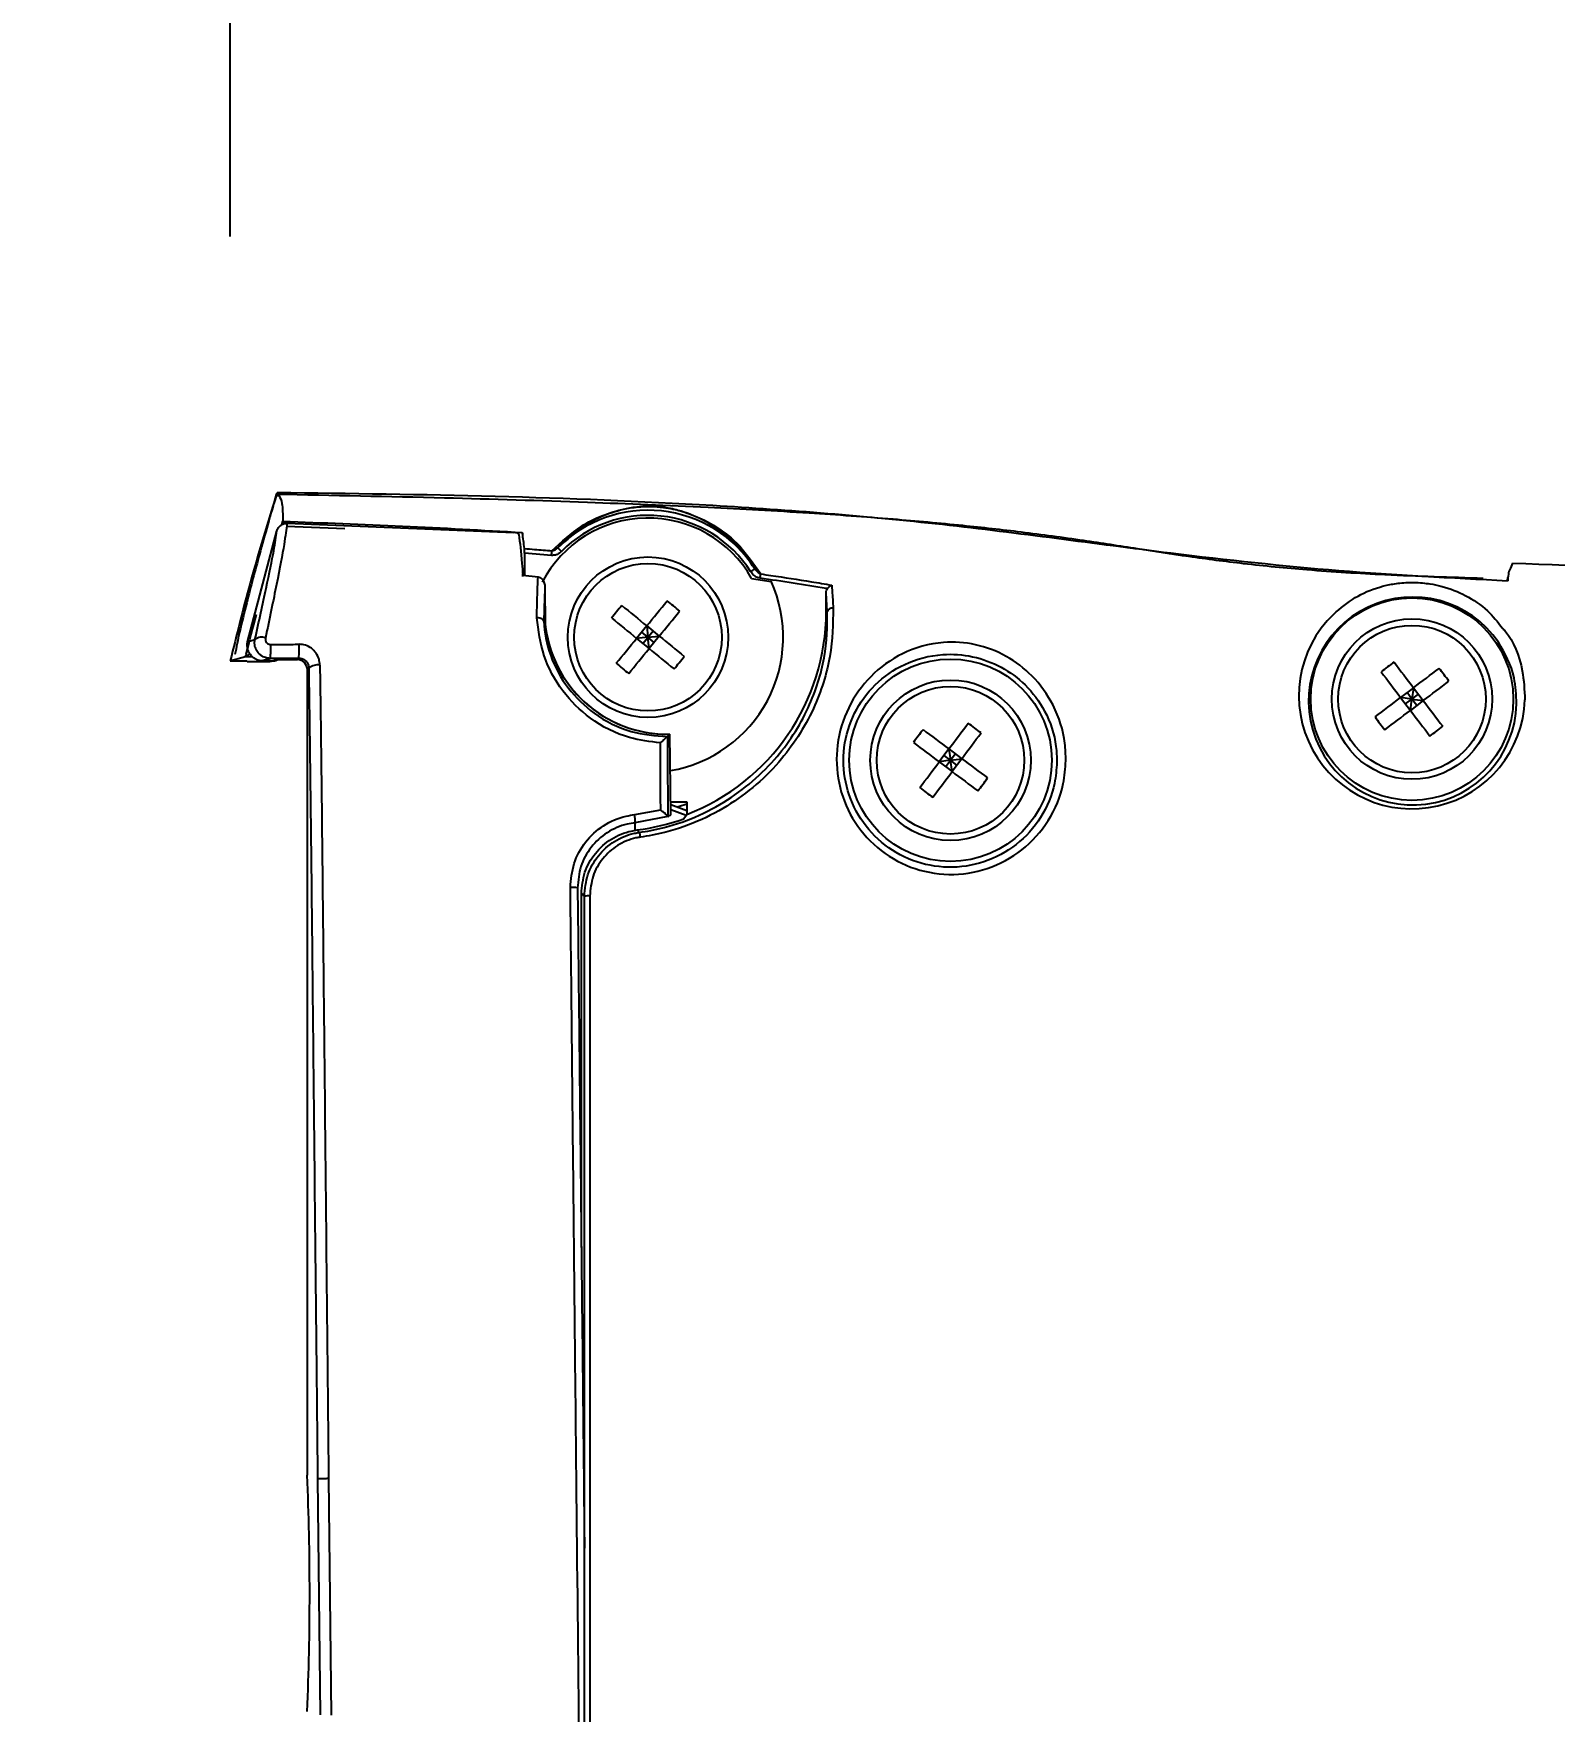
# Model space of a CAD drawing. Header units: inches. Extents: x 2.5 to 102.3, y 2 to 82.2.
# Drawn here: x 91.461 to 94.427, y 8.306 to 11.579 of the extents above; entities that cross this region are included whole.
import ezdxf

# ---------------------------------------------------------------- set-up
doc = ezdxf.new("R2010")
doc.units = ezdxf.units.IN
doc.header["$MEASUREMENT"] = 0
doc.layers.add('DIM', color=1, linetype='Continuous')
doc.styles.add('Arial', font='arial.ttf')
doc.dimstyles.new('ETC EU Metric & ANSI.50 Stacked', dxfattribs={"dimscale": 2.666667, "dimtxt": 0.5, "dimasz": 0.625, "dimexe": 0.5, "dimexo": 0.5, "dimgap": 0.166667, "dimtad": 0, "dimtih": 1, "dimtoh": 1, "dimdec": 0, "dimlfac": 25.4, "dimzin": 4, "dimdsep": 46, "dimtxsty": 'Arial', "dimcen": 0.25, "dimadec": 0, "dimazin": 0, "dimtfac": 0.75, "dimtdec": 0, "dimtofl": 0, "dimtmove": 0, "dimatfit": 3, "dimfxl": 1, "dimtolj": 1, "dimtzin": 0, "dimarcsym": 0})

# ---------------------------------------------------------------- blocks, each defined once
blk = doc.blocks.new('*D3')
at = {"layer": 'Defpoints', "color": 0, "transparency": 16777216}
for p in [(99.1925, 13.3513), (99.1925, 11.4362), (91.845, 10.6831)]:
    blk.add_point(p, dxfattribs=at)
at = {"layer": 'DIM', "color": 0, "lineweight": -2, "transparency": 16777216}
for p, q in [((91.845, 11.1831), (91.845, 13.8513)), ((99.1925, 11.9362), (99.1925, 13.8513)), ((92.47, 13.3513), (94.2481, 13.3513)), ((98.5675, 13.3513), (96.7894, 13.3513))]:
    blk.add_line(p, q, dxfattribs=at)
at = {"layer": 'DIM', "color": 0, "transparency": 16777216}
for points in [[(92.47, 13.4554), (92.47, 13.2471), (91.845, 13.3513)], [(98.5675, 13.4554), (98.5675, 13.2471), (99.1925, 13.3513)]]:
    blk.add_solid(points, dxfattribs=at)
at = {"layer": 'DIM', "color": 0, "transparency": 16777216, "char_height": 0.5, "attachment_point": 5, "style": 'Arial'}
for s, insert in [('\\A1;187mm', (95.5188, 13.7732)), ('\\A1;[7.35"]', (95.5188, 12.8642))]:
    blk.add_mtext(s, dxfattribs=dict(at, insert=insert))
blk = doc.blocks.new('*D4')
at = {"layer": 'Defpoints', "color": 0, "transparency": 16777216}
for p in [(91.845, 10.6831), (89.6948, 6.3926), (91.845, 6.3926)]:
    blk.add_point(p, dxfattribs=at)
at = {"layer": 'DIM', "color": 0, "lineweight": -2, "transparency": 16777216}
for p, q in [((91.345, 10.6831), (89.1948, 10.6831)), ((89.6948, 10.0581), (89.6948, 9.4469)), ((89.6948, 7.0176), (89.6948, 7.6288)), ((91.345, 6.3926), (89.1948, 6.3926))]:
    blk.add_line(p, q, dxfattribs=at)
at = {"layer": 'DIM', "color": 0, "transparency": 16777216}
for points in [[(89.5907, 10.0581), (89.799, 10.0581), (89.6948, 10.6831)], [(89.5907, 7.0176), (89.799, 7.0176), (89.6948, 6.3926)]]:
    blk.add_solid(points, dxfattribs=at)
at = {"layer": 'DIM', "color": 0, "transparency": 16777216, "char_height": 0.5, "attachment_point": 5, "style": 'Arial'}
for s, insert in [('\\A1;109mm', (89.6948, 8.9598)), ('\\A1;[4.29"]', (89.6948, 8.0508))]:
    blk.add_mtext(s, dxfattribs=dict(at, insert=insert))

msp = doc.modelspace()

# ---------------------------------------------------------------- linework, layer by layer
for p, q in [((91.9349, 10.6786), (91.9403, 10.677)), ((91.9363, 10.6831), (91.9403, 10.677)), ((91.8788, 10.3923), (91.9359, 10.6085)), ((91.9453, 10.6205), (91.9474, 10.6277)), ((91.9474, 10.6277), (91.9475, 10.6272)), ((92.0681, 10.6129), (91.9546, 10.6173)), ((91.9557, 10.6235), (92.3977, 10.6056)), ((92.4189, 10.5651), (92.4189, 10.5216)), ((92.4715, 10.5608), (92.4189, 10.5651)), ((92.4149, 10.5241), (92.4148, 10.5194)), ((92.4155, 10.522), (92.4452, 10.5189)), ((92.8618, 10.5159), (92.8997, 10.5102)), ((94.3358, 10.5119), (94.3367, 10.5178)), ((94.3367, 10.5172), (94.3358, 10.5108)), ((94.3358, 10.5108), (94.3358, 10.5119)), ((94.3367, 10.5178), (94.3367, 10.5111)), ((92.4586, 10.4991), (92.4594, 10.4259)), ((93.0093, 10.4512), (93.0072, 10.4878)), ((93.0072, 10.4512), (93.0072, 10.4878)), ((93.0072, 10.4512), (93.0093, 10.4512)), ((92.4566, 10.4322), (92.4587, 10.4323)), ((92.6573, 10.4233), (92.6374, 10.3989)), ((92.6718, 10.3912), (92.6474, 10.4111)), ((92.6496, 10.389), (92.6695, 10.4134)), ((92.6573, 10.4233), (92.6817, 10.4034)), ((92.6573, 10.4233), (92.6596, 10.4012)), ((92.6596, 10.4012), (92.6374, 10.3989)), ((92.6374, 10.3989), (92.6618, 10.379)), ((92.6596, 10.4012), (92.6817, 10.4034)), ((92.6618, 10.379), (92.6596, 10.4012)), ((92.6817, 10.4034), (92.6618, 10.379)), ((91.845, 10.3549), (91.8774, 10.3549)), ((91.8885, 10.3628), (91.8749, 10.3628)), ((91.8749, 10.3628), (91.8749, 10.3628)), ((91.8774, 10.3549), (91.8781, 10.3541)), ((91.8781, 10.3541), (91.9218, 10.3541)), ((91.909, 10.3556), (91.927, 10.3558)), ((91.9218, 10.3541), (91.9315, 10.357)), ((91.9246, 10.3545), (91.9218, 10.3541)), ((91.9782, 10.3605), (91.9229, 10.36)), ((91.9246, 10.3545), (91.9317, 10.3566)), ((91.9246, 10.3545), (91.9276, 10.3554)), ((91.927, 10.3558), (91.9327, 10.3568)), ((91.9276, 10.3554), (91.9312, 10.3554)), ((91.9308, 10.357), (91.9761, 10.3575)), ((91.9753, 10.3575), (91.9782, 10.3605)), ((91.9949, 10.3424), (91.9949, 8.7666)), ((91.9986, 10.3409), (91.9955, 10.3377)), ((94.1526, 10.3026), (94.1275, 10.2836)), ((94.1275, 10.2836), (94.1465, 10.2585)), ((94.1496, 10.2805), (94.1275, 10.2836)), ((94.137, 10.271), (94.1496, 10.2805)), ((94.1496, 10.2805), (94.1401, 10.2931)), ((94.1465, 10.2585), (94.1496, 10.2805)), ((94.1716, 10.2775), (94.1465, 10.2585)), ((94.1526, 10.3026), (94.1496, 10.2805)), ((94.1496, 10.2805), (94.1621, 10.2901)), ((94.1591, 10.268), (94.1496, 10.2805)), ((94.1496, 10.2805), (94.1716, 10.2775)), ((94.1526, 10.3026), (94.1716, 10.2775)), ((92.7041, 10.0549), (92.7025, 10.2121)), ((92.7041, 10.0549), (92.7025, 10.2121)), ((92.6976, 10.2072), (92.6977, 10.2073)), ((93.2464, 10.1832), (93.2275, 10.158)), ((93.2464, 10.1832), (93.2716, 10.1643)), ((93.2464, 10.1832), (93.2496, 10.1612)), ((93.2496, 10.1612), (93.2275, 10.158)), ((93.2275, 10.158), (93.2527, 10.1391)), ((93.2496, 10.1612), (93.237, 10.1706)), ((93.2401, 10.1486), (93.2496, 10.1612)), ((93.2496, 10.1612), (93.259, 10.1738)), ((93.2496, 10.1612), (93.2716, 10.1643)), ((93.2527, 10.1391), (93.2496, 10.1612)), ((93.2622, 10.1517), (93.2496, 10.1612)), ((93.2716, 10.1643), (93.2527, 10.1391)), ((92.6337, 10.0552), (92.6844, 10.0642)), ((92.6985, 10.0514), (92.6342, 10.039)), ((92.6983, 10.0516), (92.6985, 10.0514)), ((92.7039, 10.0804), (92.7352, 10.0804)), ((92.7039, 10.0748), (92.7352, 10.0635)), ((92.7338, 10.0536), (92.704, 10.0645)), ((92.7041, 10.0549), (92.7041, 10.0549)), ((92.7292, 10.0471), (92.7352, 10.0556)), ((92.7352, 10.0804), (92.7352, 10.0556)), ((92.6339, 10.0417), (92.634, 10.0244)), ((92.6385, 10.0252), (92.6428, 10.0204)), ((92.5297, 9.2109), (92.5297, 9.9014)), ((92.5462, 9.8965), (92.5462, 9.8755)), ((92.0207, 8.2989), (92.0159, 8.7599)), ((92.0367, 8.7606), (92.0415, 8.2988))]:
    msp.add_line(p, q)
at = {"flags": 128}
for points in [[(92.4908, 10.5685), (92.4894, 10.5699), (92.4881, 10.5712), (92.4869, 10.5724), (92.4858, 10.5734), (92.4849, 10.5743), (92.4843, 10.575), (92.4838, 10.5754), (92.4837, 10.5755)], [(92.4715, 10.5608), (92.4716, 10.5622), (92.4717, 10.5635), (92.4718, 10.5648), (92.4719, 10.5661), (92.472, 10.5672), (92.4721, 10.5682), (92.4722, 10.569), (92.4722, 10.5697)], [(92.8598, 10.5292), (92.8614, 10.5302), (92.863, 10.5312), (92.8644, 10.5322), (92.8657, 10.533), (92.8668, 10.5336), (92.8676, 10.5341), (92.868, 10.5345), (92.8682, 10.5346)], [(92.8783, 10.5163), (92.8785, 10.5176), (92.8787, 10.5188), (92.8789, 10.52), (92.879, 10.5211), (92.8792, 10.5221), (92.8793, 10.5231), (92.8794, 10.524), (92.8795, 10.5247)], [(92.6087, 10.463), (92.6147, 10.4581), (92.6208, 10.4532), (92.6268, 10.4482), (92.6329, 10.4433), (92.639, 10.4383), (92.6451, 10.4333), (92.6512, 10.4283), (92.6573, 10.4233)], [(92.6573, 10.4233), (92.6623, 10.4294), (92.6673, 10.4356), (92.6723, 10.4417), (92.6772, 10.4477), (92.6822, 10.4538), (92.6872, 10.4599), (92.6921, 10.4659), (92.697, 10.4719)], [(92.6817, 10.4034), (92.6867, 10.4095), (92.6917, 10.4156), (92.6967, 10.4217), (92.7017, 10.4278), (92.7066, 10.4339), (92.7116, 10.44), (92.7165, 10.446), (92.7214, 10.452)], [(92.5888, 10.4386), (92.5948, 10.4337), (92.6009, 10.4287), (92.6069, 10.4238), (92.613, 10.4188), (92.6191, 10.4139), (92.6252, 10.4089), (92.6313, 10.4039), (92.6374, 10.3989)], [(91.8788, 10.3923), (91.8823, 10.3934), (91.8932, 10.3968)], [(92.5977, 10.3503), (92.6027, 10.3563), (92.6076, 10.3624), (92.6125, 10.3684), (92.6175, 10.3745), (92.6225, 10.3806), (92.6274, 10.3867), (92.6324, 10.3928), (92.6374, 10.3989)], [(92.6221, 10.3304), (92.6271, 10.3364), (92.632, 10.3424), (92.6369, 10.3485), (92.6419, 10.3546), (92.6469, 10.3607), (92.6518, 10.3668), (92.6568, 10.3729), (92.6618, 10.379)], [(92.6618, 10.379), (92.6679, 10.374), (92.674, 10.369), (92.6801, 10.364), (92.6862, 10.3591), (92.6923, 10.3541), (92.6984, 10.3492), (92.7044, 10.3443), (92.7104, 10.3393)], [(92.6817, 10.4034), (92.6878, 10.3984), (92.694, 10.3934), (92.7001, 10.3885), (92.7061, 10.3835), (92.7122, 10.3785), (92.7183, 10.3736), (92.7243, 10.3687), (92.7303, 10.3637)], [(91.8749, 10.3628), (91.8603, 10.359), (91.8526, 10.357), (91.845, 10.3549)], [(91.9229, 10.36), (91.9164, 10.3579), (91.909, 10.3556)], [(91.927, 10.3558), (91.9287, 10.3563), (91.93, 10.3567), (91.9308, 10.357)], [(91.9328, 10.3567), (91.9333, 10.3569), (91.9337, 10.357)], [(94.1147, 10.3526), (94.1194, 10.3464), (94.1241, 10.3402), (94.1288, 10.334), (94.1336, 10.3277), (94.1383, 10.3215), (94.1431, 10.3152), (94.1478, 10.3089), (94.1526, 10.3026)], [(94.0896, 10.3336), (94.0943, 10.3274), (94.099, 10.3212), (94.1037, 10.315), (94.1085, 10.3087), (94.1132, 10.3024), (94.118, 10.2962), (94.1227, 10.2899), (94.1275, 10.2836)], [(94.1526, 10.3026), (94.1589, 10.3074), (94.1652, 10.3121), (94.1715, 10.3169), (94.1777, 10.3216), (94.184, 10.3264), (94.1902, 10.3311), (94.1964, 10.3358), (94.2026, 10.3405)], [(94.1716, 10.2775), (94.1779, 10.2823), (94.1842, 10.287), (94.1905, 10.2918), (94.1968, 10.2965), (94.203, 10.3013), (94.2092, 10.306), (94.2154, 10.3107), (94.2216, 10.3154)], [(94.0775, 10.2457), (94.0837, 10.2504), (94.0899, 10.2551), (94.0961, 10.2598), (94.1024, 10.2645), (94.1087, 10.2693), (94.1149, 10.274), (94.1212, 10.2788), (94.1275, 10.2836)], [(94.1716, 10.2775), (94.1764, 10.2712), (94.1812, 10.2649), (94.1859, 10.2586), (94.1907, 10.2524), (94.1954, 10.2461), (94.2001, 10.2399), (94.2048, 10.2337), (94.2095, 10.2275)], [(94.0965, 10.2206), (94.1027, 10.2253), (94.1089, 10.23), (94.1152, 10.2347), (94.1214, 10.2394), (94.1277, 10.2442), (94.134, 10.2489), (94.1402, 10.2537), (94.1465, 10.2585)], [(94.1465, 10.2585), (94.1513, 10.2522), (94.1561, 10.2459), (94.1608, 10.2396), (94.1656, 10.2334), (94.1703, 10.2271), (94.175, 10.2209), (94.1797, 10.2147), (94.1844, 10.2085)], [(93.1962, 10.2209), (93.2024, 10.2162), (93.2087, 10.2115), (93.2149, 10.2068), (93.2212, 10.2021), (93.2275, 10.1974), (93.2338, 10.1927), (93.2401, 10.188), (93.2464, 10.1832)], [(93.2464, 10.1832), (93.2512, 10.1895), (93.2559, 10.1958), (93.2606, 10.2021), (93.2653, 10.2084), (93.27, 10.2147), (93.2747, 10.221), (93.2794, 10.2272), (93.2841, 10.2334)], [(93.2716, 10.1643), (93.2764, 10.1706), (93.2811, 10.1769), (93.2858, 10.1832), (93.2905, 10.1895), (93.2952, 10.1958), (93.2999, 10.2021), (93.3046, 10.2083), (93.3093, 10.2145)], [(93.1773, 10.1957), (93.1835, 10.191), (93.1898, 10.1863), (93.196, 10.1816), (93.2023, 10.1769), (93.2086, 10.1722), (93.2149, 10.1675), (93.2212, 10.1628), (93.2275, 10.158)], [(93.1899, 10.1078), (93.1945, 10.114), (93.1992, 10.1203), (93.2039, 10.1265), (93.2086, 10.1328), (93.2133, 10.1391), (93.218, 10.1454), (93.2228, 10.1517), (93.2275, 10.158)], [(93.2716, 10.1643), (93.2779, 10.1596), (93.2842, 10.1548), (93.2905, 10.1501), (93.2968, 10.1454), (93.3031, 10.1407), (93.3094, 10.136), (93.3156, 10.1313), (93.3218, 10.1267)], [(93.2151, 10.0889), (93.2197, 10.0951), (93.2244, 10.1014), (93.2291, 10.1076), (93.2338, 10.1139), (93.2385, 10.1202), (93.2432, 10.1265), (93.248, 10.1328), (93.2527, 10.1391)], [(93.2527, 10.1391), (93.259, 10.1344), (93.2653, 10.1296), (93.2716, 10.1249), (93.2779, 10.1202), (93.2842, 10.1155), (93.2905, 10.1108), (93.2967, 10.1061), (93.3029, 10.1015)], [(92.7172, 10.07), (92.7192, 10.0707), (92.7352, 10.0765)]]:
    msp.add_lwpolyline(points, dxfattribs=at)
for centre, radius in [((92.6596, 10.4012), 0.1565), ((92.6596, 10.4012), 0.1439), ((94.1496, 10.2805), 0.1975), ((94.1496, 10.2805), 0.1565), ((94.1496, 10.2805), 0.1439), ((93.2496, 10.1612), 0.1975), ((93.2496, 10.1612), 0.1565), ((93.2496, 10.1612), 0.1439)]:
    msp.add_circle(centre, radius)
for centre, radius, start, end in [((92.6596, 10.4012), 0.2477, 32.5932, 135.247), ((92.6596, 10.4012), 0.2377, 32.5932, 135.247), ((92.6596, 10.4012), 0.2325, 29.5767, 152.5291), ((92.6596, 10.4012), 0.2637, 279.5291, 24.424), ((94.1509, 10.2768), 0.2028, 34.3795, 358.3704), ((92.9895, 10.1319), 0.5046, 138.9996, 142.5765), ((92.3905, 10.0714), 0.5044, 48.9988, 52.5772), ((92.5836, 10.4512), 0.4236, 290.9729, 0), ((93.0188, 10.4485), 0.00981, 78.3456, 164.0758), ((94.1495, 10.287), 0.2206, 133.7644, 357.9907), ((92.6975, 10.4516), 0.2395, 184.605, 271.2006), ((92.6975, 10.4516), 0.2395, 184.6023, 270.5928), ((91.9058, 10.3808), 0.0204, 67.2918, 128.2851), ((91.8018, 10.3775), 0.1224, 351.768, 4.4232), ((91.861, 10.3781), 0.1186, 351.4706, 4.5633), ((91.9312, 10.3654), 0.01, 270, 303.692), ((92.0151, 10.3228), 0.0244, 78.8886, 132.2951), ((92.9287, 10.731), 0.5044, 228.9988, 232.5772), ((92.3297, 10.6704), 0.5045, 318.9994, 322.5767), ((94.4067, 9.9413), 0.5044, 125.3725, 128.9509), ((93.8102, 10.0233), 0.5045, 35.373, 38.9503), ((94.4888, 10.5377), 0.5044, 215.3729, 218.9509), ((93.5902, 9.9057), 0.5045, 141.3435, 144.9209), ((92.9942, 9.8206), 0.5044, 51.3429, 54.9212), ((93.8923, 10.62), 0.5047, 305.3736, 308.9501), ((92.909, 10.4166), 0.5045, 321.3435, 324.9212), ((93.505, 10.5017), 0.5044, 231.3431, 234.9212), ((92.5865, 10.0456), 0.0481, 352.1564, 11.5053), ((92.5836, 10.4512), 0.4295, 277.3498, 289.8259), ((92.6116, 10.0086), 0.0333, 4.4945, 20.8242), ((92.5126, 9.831), 0.082, 83.2234, 93.0389), ((92.5437, 9.8072), 0.0893, 88.4311, 95.2523), ((86.688, 8.5362), 5.3119, 357.5138, 2.4862)]:
    msp.add_arc(centre, radius, start, end)
for centre, major_axis, ratio, start_param, end_param in [((91.9755, 10.3375), (-0.014, -0.0143), 0.999695, 2.356347, 3.926839), ((92.418, 10.4537), (0.5108, 0.0053), 0.942905, 5.283766, 5.297)]:
    msp.add_ellipse(centre, major_axis=major_axis, ratio=ratio, start_param=start_param, end_param=end_param)
for points, knots in [([(91.9349, 10.6786), (91.9172, 10.6214), (91.8841, 10.5144), (91.8574, 10.4056), (91.845, 10.3549)], [0, 0, 0, 0, 0.534644, 1, 1, 1, 1]), ([(91.9347, 10.6797), (91.9236, 10.6407), (91.9038, 10.5705), (91.88, 10.4808), (91.8638, 10.4157), (91.8569, 10.3817), (91.854, 10.3672)], [0, 0, 0, 0, 0.37649, 0.677866, 0.862033, 1, 1, 1, 1]), ([(94.2885, 10.516), (94.2246, 10.5179), (94.1099, 10.5213), (93.954, 10.531), (93.8266, 10.5433), (93.7165, 10.5578), (93.6127, 10.5739), (93.5039, 10.5908), (93.3903, 10.6062), (93.2665, 10.62), (93.1285, 10.6325), (92.9629, 10.6443), (92.7643, 10.6552), (92.5273, 10.665), (92.2465, 10.6736), (92.0441, 10.6776), (91.9347, 10.6797)], [0, 0, 0, 0, 0.081187, 0.145718, 0.198341, 0.243786, 0.286736, 0.331828, 0.383695, 0.432242, 0.490134, 0.559661, 0.643116, 0.742795, 0.860991, 1, 1, 1, 1]), ([(91.9349, 10.6786), (91.9352, 10.6794), (91.9357, 10.6809), (91.9361, 10.6824), (91.9363, 10.6831)], [0, 0, 0, 0, 0.537391, 1, 1, 1, 1]), ([(94.3358, 10.5108), (94.2262, 10.5164), (94.0067, 10.5277), (93.6395, 10.5679), (93.2342, 10.6254), (92.7943, 10.6602), (92.3615, 10.6776), (92.0781, 10.6813), (91.9363, 10.6831)], [0, 0, 0, 0, 0.136787, 0.273806, 0.460224, 0.646798, 0.823337, 1, 1, 1, 1]), ([(91.9403, 10.677), (91.9425, 10.673), (91.9472, 10.6641), (91.9473, 10.6405), (91.9474, 10.6277)], [0, 0, 0, 0, 0.45463, 1, 1, 1, 1]), ([(92.4722, 10.5697), (92.4915, 10.5871), (92.5256, 10.6177), (92.5692, 10.6391), (92.6059, 10.6503), (92.635, 10.6553), (92.6554, 10.6564), (92.6655, 10.6564), (92.6726, 10.6561), (92.6797, 10.6557), (92.6871, 10.6549), (92.6997, 10.6532), (92.7131, 10.6504), (92.7293, 10.646), (92.7568, 10.6363), (92.7933, 10.6178), (92.8378, 10.5841), (92.8659, 10.544), (92.8795, 10.5247)], [0, 0, 0, 0, 0.157904, 0.2785773, 0.3991934, 0.4603082, 0.4772124, 0.4856249, 0.494113, 0.497893, 0.5066258, 0.5180446, 0.5468841, 0.576493, 0.6213623, 0.7504253, 0.8792703, 1, 1, 1, 1]), ([(92.8682, 10.5346), (92.8564, 10.5511), (92.8307, 10.587), (92.7884, 10.6186), (92.7539, 10.6369), (92.7272, 10.6463), (92.7116, 10.6505), (92.6988, 10.6532), (92.6866, 10.6549), (92.6794, 10.6556), (92.6731, 10.6561), (92.669, 10.6562), (92.6638, 10.6563), (92.6559, 10.6563), (92.6363, 10.6553), (92.6083, 10.6504), (92.5742, 10.6393), (92.532, 10.6192), (92.5009, 10.591), (92.4837, 10.5755)], [0, 0, 0, 0, 0.11136, 0.242891, 0.37599, 0.421576, 0.451733, 0.480946, 0.492398, 0.501071, 0.504803, 0.511817, 0.513204, 0.52157, 0.538569, 0.600727, 0.723925, 0.847723, 1, 1, 1, 1]), ([(91.8932, 10.3968), (91.9009, 10.4318), (91.9162, 10.5018), (91.9309, 10.5723), (91.9343, 10.5971), (91.9359, 10.6085)], [0, 0, 0, 0, 0.348363, 0.698906, 1, 1, 1, 1]), ([(91.9557, 10.6235), (91.9542, 10.6113), (91.9509, 10.5852), (91.9367, 10.5103), (91.9213, 10.4363), (91.9137, 10.3996)], [0, 0, 0, 0, 0.307625, 0.656226, 1, 1, 1, 1]), ([(91.9359, 10.6085), (91.9368, 10.6108), (91.9386, 10.6153), (91.9439, 10.6203), (91.9499, 10.6231), (91.954, 10.6234), (91.9557, 10.6235)], [0, 0, 0, 0, 0.270071, 0.540459, 0.8023, 1, 1, 1, 1]), ([(91.9475, 10.6272), (92.0254, 10.6244), (92.1812, 10.619), (92.3367, 10.61), (92.4145, 10.6055)], [0, 0, 0, 0, 0.500208, 1, 1, 1, 1]), ([(91.9506, 10.6229), (91.9503, 10.6233), (91.9495, 10.6244), (91.9483, 10.626), (91.9478, 10.6268), (91.9475, 10.6272)], [0, 0, 0, 0, 0.183305, 0.59052, 1, 1, 1, 1]), ([(92.4077, 10.6014), (92.4076, 10.6019), (92.4072, 10.6029), (92.405, 10.6042), (92.4021, 10.6051), (92.3994, 10.6055), (92.398, 10.6056), (92.3977, 10.6056)], [0, 0, 0, 0, 0.244243, 0.488732, 0.725509, 0.946716, 1, 1, 1, 1]), ([(92.4186, 10.5741), (92.4174, 10.5845), (92.416, 10.596), (92.4146, 10.6048), (92.4145, 10.6055)], [0, 0, 0, 0, 0.913328, 1, 1, 1, 1]), ([(92.4145, 10.6055), (92.4145, 10.6051), (92.4147, 10.6042), (92.4148, 10.6016), (92.4148, 10.5987), (92.4148, 10.5968), (92.4149, 10.596)], [0, 0, 0, 0, 0.268797, 0.537579, 0.806634, 1, 1, 1, 1]), ([(92.4077, 10.6014), (92.4098, 10.5851), (92.4125, 10.5637), (92.4149, 10.53), (92.4155, 10.522)], [0, 0, 0, 0, 0.762531, 1, 1, 1, 1]), ([(92.4186, 10.5741), (92.4252, 10.5736), (92.4431, 10.5721), (92.461, 10.5707), (92.4722, 10.5697)], [0, 0, 0, 0, 0.3715721, 1, 1, 1, 1]), ([(92.4189, 10.5651), (92.4189, 10.5662), (92.4189, 10.5684), (92.4188, 10.5715), (92.4187, 10.5732), (92.4186, 10.5739), (92.4186, 10.5741)], [0, 0, 0, 0, 0.303071, 0.606118, 0.90958, 1, 1, 1, 1]), ([(92.4722, 10.5697), (92.4737, 10.57), (92.4767, 10.5705), (92.4805, 10.5727), (92.4827, 10.5746), (92.4837, 10.5755)], [0, 0, 0, 0, 0.331501, 0.687676, 1, 1, 1, 1]), ([(92.4908, 10.5685), (92.4892, 10.5671), (92.4857, 10.5641), (92.479, 10.561), (92.474, 10.5609), (92.4715, 10.5608)], [0, 0, 0, 0, 0.298176, 0.648299, 1, 1, 1, 1]), ([(94.3455, 10.5458), (94.3438, 10.541), (94.3415, 10.5344), (94.3386, 10.5312), (94.3373, 10.5218), (94.3367, 10.5172)], [0, 0, 0, 0, 0.570089, 0.784979, 1, 1, 1, 1]), ([(94.3455, 10.5458), (94.4832, 10.5408), (94.7588, 10.5308), (95.0345, 10.531), (95.1724, 10.531)], [0, 0, 0, 0, 0.499817, 1, 1, 1, 1]), ([(92.4428, 10.4391), (92.4431, 10.4526), (92.4438, 10.4817), (92.4447, 10.5059), (92.4452, 10.5189)], [0, 0, 0, 0, 0.465976, 1, 1, 1, 1]), ([(92.4452, 10.5189), (92.4466, 10.5186), (92.4493, 10.518), (92.4531, 10.515), (92.4566, 10.5101), (92.4583, 10.5043), (92.4585, 10.5004), (92.4586, 10.4991)], [0, 0, 0, 0, 0.160534, 0.320304, 0.544619, 0.849952, 1, 1, 1, 1]), ([(92.8783, 10.5163), (92.8767, 10.5167), (92.8722, 10.5177), (92.8654, 10.5219), (92.8617, 10.5267), (92.8598, 10.5292)], [0, 0, 0, 0, 0.216807, 0.593678, 1, 1, 1, 1]), ([(92.8682, 10.5346), (92.8695, 10.5328), (92.8719, 10.5295), (92.8758, 10.5262), (92.8786, 10.5251), (92.8795, 10.5247)], [0, 0, 0, 0, 0.4264085, 0.8025218, 1, 1, 1, 1]), ([(93.0096, 10.496), (93.0088, 10.4961), (92.9651, 10.5035), (92.9213, 10.51), (92.8783, 10.5163)], [0, 0, 0, 0, 0.018952, 1, 1, 1, 1]), ([(92.8795, 10.5247), (92.8861, 10.5237), (92.9191, 10.519), (92.9653, 10.5118), (93.0048, 10.5051), (93.018, 10.5029)], [0, 0, 0, 0, 0.142636, 0.713195, 1, 1, 1, 1]), ([(93.9969, 10.4463), (94.0105, 10.4578), (94.0371, 10.4803), (94.0747, 10.4964), (94.1085, 10.5048), (94.1309, 10.5077), (94.153, 10.5082), (94.1696, 10.5073), (94.1882, 10.505), (94.2206, 10.4981), (94.257, 10.4824), (94.2962, 10.457), (94.3167, 10.4309), (94.326, 10.4191)], [0, 0, 0, 0, 0.170534, 0.334437, 0.397758, 0.461302, 0.489278, 0.517461, 0.542252, 0.585395, 0.717603, 0.871656, 1, 1, 1, 1]), ([(92.4586, 10.4991), (92.4582, 10.4895), (92.4574, 10.469), (92.4569, 10.445), (92.4566, 10.4322)], [0, 0, 0, 0, 0.465437, 1, 1, 1, 1]), ([(93.0072, 10.4878), (93.0073, 10.4896), (93.0075, 10.4925), (93.009, 10.4949), (93.0096, 10.496)], [0, 0, 0, 0, 0.59036, 1, 1, 1, 1]), ([(93.0096, 10.496), (93.0107, 10.4972), (93.0128, 10.4998), (93.0158, 10.5018), (93.0175, 10.5027), (93.018, 10.5029), (93.018, 10.5029)], [0, 0, 0, 0, 0.396986, 0.837202, 0.989356, 1, 1, 1, 1]), ([(93.018, 10.5029), (93.0183, 10.499), (93.0193, 10.4854), (93.0201, 10.4694), (93.0207, 10.4581)], [0, 0, 0, 0, 0.289543, 1, 1, 1, 1]), ([(91.8749, 10.3628), (91.8753, 10.3645), (91.882, 10.3922), (91.8893, 10.4199), (91.8962, 10.4458)], [0, 0, 0, 0, 0.060211, 1, 1, 1, 1]), ([(92.6428, 10.0204), (92.6502, 10.0216), (92.7051, 10.0303), (92.8024, 10.0675), (92.9082, 10.1548), (92.975, 10.258), (93.0085, 10.3641), (93.0091, 10.4221), (93.0093, 10.4512)], [0, 0, 0, 0, 0.034672, 0.256647, 0.470894, 0.660583, 0.829569, 1, 1, 1, 1]), ([(93.0207, 10.4581), (93.0204, 10.4275), (93.0198, 10.3667), (92.9853, 10.2563), (92.9168, 10.1496), (92.8084, 10.0596), (92.7087, 10.0214), (92.6524, 10.0124), (92.6448, 10.0112)], [0, 0, 0, 0, 0.172447, 0.342453, 0.53195, 0.745128, 0.965584, 1, 1, 1, 1]), ([(92.684, 10.195), (92.6637, 10.1975), (92.6151, 10.2035), (92.5473, 10.2385), (92.4898, 10.2953), (92.452, 10.3657), (92.4459, 10.4144), (92.4428, 10.4391)], [0, 0, 0, 0, 0.159308, 0.381463, 0.578937, 0.786581, 1, 1, 1, 1]), ([(92.4566, 10.4324), (92.4563, 10.4332), (92.4557, 10.4349), (92.4527, 10.437), (92.4486, 10.4385), (92.445, 10.439), (92.4431, 10.4391), (92.4428, 10.4391)], [0, 0, 0, 0, 0.2400606, 0.480091, 0.7202101, 0.9692433, 1, 1, 1, 1]), ([(92.4566, 10.4324), (92.4566, 10.4323), (92.4566, 10.4322), (92.4576, 10.4108), (92.4661, 10.3651), (92.5007, 10.3008), (92.555, 10.2481), (92.6231, 10.2132), (92.6737, 10.2091), (92.6976, 10.2072)], [0, 0, 0, 0, 0.000408, 0.001179, 0.201939, 0.401177, 0.592011, 0.807661, 1, 1, 1, 1]), ([(92.4566, 10.4322), (92.4566, 10.4322), (92.4566, 10.4323), (92.4566, 10.4323), (92.4566, 10.4324)], [0, 0, 0, 0, 0.642353, 1, 1, 1, 1]), ([(94.326, 10.4191), (94.328, 10.4169), (94.3462, 10.3964), (94.3661, 10.3503), (94.3689, 10.2984), (94.3699, 10.2793)], [0, 0, 0, 0, 0.070832, 0.657269, 1, 1, 1, 1]), ([(91.8857, 10.3654), (91.8847, 10.3667), (91.8815, 10.3705), (91.8783, 10.3785), (91.8777, 10.3866), (91.8786, 10.3911), (91.8788, 10.3923)], [0, 0, 0, 0, 0.170642, 0.519813, 0.868648, 1, 1, 1, 1]), ([(91.9229, 10.36), (91.9197, 10.3602), (91.9133, 10.3608), (91.9046, 10.3654), (91.8976, 10.3723), (91.8932, 10.3813), (91.892, 10.3899), (91.8929, 10.3951), (91.8932, 10.3968)], [0, 0, 0, 0, 0.176834, 0.351764, 0.527712, 0.709902, 0.900285, 1, 1, 1, 1]), ([(91.9137, 10.3996), (91.9136, 10.399), (91.9133, 10.3973), (91.9138, 10.3943), (91.9153, 10.3912), (91.9176, 10.3888), (91.9205, 10.3872), (91.9227, 10.387), (91.9238, 10.3869)], [0, 0, 0, 0, 0.1041354, 0.3024824, 0.4887081, 0.6634325, 0.8322777, 1, 1, 1, 1]), ([(91.9238, 10.3869), (91.9371, 10.3871), (91.9556, 10.3872), (91.974, 10.3874), (91.9792, 10.3875)], [0, 0, 0, 0, 0.720641, 1, 1, 1, 1]), ([(92.0198, 10.3468), (92.0194, 10.3506), (92.0186, 10.3589), (92.0129, 10.3705), (92.0037, 10.38), (91.9921, 10.3864), (91.9835, 10.3871), (91.9792, 10.3875)], [0, 0, 0, 0, 0.183877, 0.399974, 0.604302, 0.802796, 1, 1, 1, 1]), ([(93.4745, 10.1604), (93.4734, 10.1454), (93.4703, 10.1046), (93.4439, 10.0416), (93.3917, 9.9831), (93.323, 9.946), (93.2464, 9.9342), (93.1706, 9.9488), (93.1044, 9.9877), (93.0552, 10.0459), (93.0281, 10.1166), (93.0253, 10.1929), (93.0476, 10.266), (93.0922, 10.3283), (93.1551, 10.3737), (93.2271, 10.3943), (93.2992, 10.3897), (93.3601, 10.3665), (93.4129, 10.3259), (93.454, 10.2682), (93.4731, 10.2091), (93.4742, 10.1717), (93.4745, 10.1604)], [0, 0, 0, 0, 0.032068, 0.087143, 0.141391, 0.195064, 0.248292, 0.301078, 0.353387, 0.405232, 0.45671, 0.508423, 0.563038, 0.617722, 0.675293, 0.736271, 0.780485, 0.824858, 0.869174, 0.919957, 0.975721, 1, 1, 1, 1]), ([(94.3535, 10.271), (94.3527, 10.2886), (94.3505, 10.3365), (94.3307, 10.37), (94.3182, 10.3913)], [0, 0, 0, 0, 0.365846, 1, 1, 1, 1]), ([(91.8829, 10.3691), (91.8817, 10.3682), (91.8794, 10.3664), (91.877, 10.3644), (91.8754, 10.3632), (91.8751, 10.3629), (91.8749, 10.3628)], [0, 0, 0, 0, 0.329691, 0.630359, 0.814413, 1, 1, 1, 1]), ([(91.8857, 10.3654), (91.8869, 10.3642), (91.8901, 10.361), (91.8973, 10.3571), (91.904, 10.3557), (91.9082, 10.3556), (91.9089, 10.3556), (91.909, 10.3556)], [0, 0, 0, 0, 0.180106, 0.478415, 0.917898, 0.992246, 1, 1, 1, 1]), ([(91.9782, 10.3605), (91.9804, 10.3603), (91.9847, 10.3599), (91.9906, 10.3568), (91.9952, 10.3522), (91.998, 10.3467), (91.9984, 10.3427), (91.9986, 10.3409)], [0, 0, 0, 0, 0.1901661, 0.3840135, 0.5887774, 0.8100695, 1, 1, 1, 1]), ([(92.0198, 10.3468), (92.0202, 10.3175), (92.0216, 10.2182), (92.0236, 10.0436), (92.0259, 9.8268), (92.0295, 9.4689), (92.0331, 9.1136), (92.036, 8.8306), (92.0367, 8.7606)], [0, 0, 0, 0, 0.056843, 0.19298, 0.329579, 0.466219, 0.867861, 1, 1, 1, 1]), ([(93.4571, 10.1572), (93.4568, 10.1676), (93.4557, 10.2022), (93.4376, 10.2563), (93.3989, 10.3085), (93.3499, 10.345), (93.2932, 10.366), (93.2263, 10.3705), (93.1595, 10.3525), (93.101, 10.3119), (93.0594, 10.2552), (93.0388, 10.1881), (93.0415, 10.1177), (93.0668, 10.0522), (93.1127, 9.9981), (93.1744, 9.962), (93.245, 9.9485), (93.3163, 9.9593), (93.3803, 9.9937), (93.4288, 10.0477), (93.4533, 10.1059), (93.4561, 10.1435), (93.4571, 10.1572)], [0, 0, 0, 0, 0.02413, 0.080222, 0.129829, 0.173972, 0.218408, 0.262868, 0.324146, 0.381683, 0.436102, 0.490429, 0.542002, 0.593505, 0.645521, 0.698098, 0.751197, 0.804737, 0.858665, 0.913047, 0.96807, 1, 1, 1, 1]), ([(92.0159, 8.7599), (92.0152, 8.8301), (92.0122, 9.1132), (92.0086, 9.4683), (92.0049, 9.8253), (92.0026, 10.041), (92.0005, 10.2141), (91.9991, 10.3123), (91.9986, 10.3409)], [0, 0, 0, 0, 0.132877, 0.535835, 0.672177, 0.808476, 0.944314, 1, 1, 1, 1]), ([(92.6977, 10.2073), (92.6985, 10.208), (92.7, 10.2096), (92.7016, 10.2113), (92.7025, 10.2121)], [0, 0, 0, 0, 0.472966, 1, 1, 1, 1]), ([(92.6976, 10.2072), (92.6973, 10.207), (92.6965, 10.2065), (92.6934, 10.2038), (92.6892, 10.1998), (92.6857, 10.1966), (92.6841, 10.195), (92.684, 10.195)], [0, 0, 0, 0, 0.1868086, 0.4141428, 0.7258746, 0.9938623, 1, 1, 1, 1]), ([(92.6844, 10.0642), (92.6843, 10.0858), (92.6841, 10.1296), (92.6841, 10.173), (92.684, 10.195)], [0, 0, 0, 0, 0.493827, 1, 1, 1, 1]), ([(92.6977, 10.2073), (92.6978, 10.1806), (92.6979, 10.129), (92.6982, 10.0769), (92.6983, 10.0516)], [0, 0, 0, 0, 0.514927, 1, 1, 1, 1]), ([(92.5083, 9.9129), (92.5097, 9.9288), (92.5124, 9.9606), (92.5362, 10.0032), (92.5716, 10.0357), (92.6067, 10.0511), (92.628, 10.0543), (92.6337, 10.0552)], [0, 0, 0, 0, 0.228834, 0.457699, 0.687338, 0.91776, 1, 1, 1, 1]), ([(92.6983, 10.0516), (92.6981, 10.052), (92.6977, 10.0528), (92.6955, 10.055), (92.6922, 10.0579), (92.6884, 10.0611), (92.6857, 10.0633), (92.6845, 10.0642), (92.6844, 10.0642)], [0, 0, 0, 0, 0.183752, 0.366643, 0.570255, 0.817228, 0.993673, 1, 1, 1, 1]), ([(92.6342, 10.039), (92.6292, 10.0383), (92.6101, 10.0354), (92.5788, 10.0218), (92.5472, 9.9928), (92.526, 9.9549), (92.5235, 9.9266), (92.5223, 9.9124)], [0, 0, 0, 0, 0.082389, 0.313106, 0.54277, 0.771426, 1, 1, 1, 1]), ([(92.5297, 9.9014), (92.531, 9.9154), (92.5338, 9.9435), (92.5553, 9.9809), (92.587, 10.0092), (92.6171, 10.0218), (92.6347, 10.0246), (92.6385, 10.0252)], [0, 0, 0, 0, 0.233902, 0.467817, 0.701455, 0.935031, 1, 1, 1, 1]), ([(92.5356, 9.8962), (92.5369, 9.9103), (92.5397, 9.9386), (92.5612, 9.9763), (92.593, 10.0047), (92.6226, 10.0171), (92.6396, 10.0199), (92.6428, 10.0204)], [0, 0, 0, 0, 0.2365373, 0.4730603, 0.7097096, 0.9458689, 1, 1, 1, 1]), ([(92.6448, 10.0112), (92.6419, 10.0107), (92.6263, 10.0081), (92.599, 9.9967), (92.5698, 9.9704), (92.55, 9.9357), (92.5474, 9.9096), (92.5462, 9.8965)], [0, 0, 0, 0, 0.054059, 0.290024, 0.526692, 0.763354, 1, 1, 1, 1]), ([(92.5367, 7.1562), (92.5357, 7.2645), (92.5335, 7.4811), (92.5275, 8.0488), (92.5209, 8.6838), (92.5137, 9.3861), (92.5101, 9.7373), (92.5083, 9.9129)], [0, 0, 0, 0, 0.117836, 0.23578, 0.617767, 0.808876, 1, 1, 1, 1]), ([(92.5223, 9.9124), (92.5242, 9.737), (92.5279, 9.386), (92.5323, 8.9565), (92.5349, 8.7025), (92.5357, 8.6241)], [0, 0, 0, 0, 0.408599, 0.81739, 1, 1, 1, 1]), ([(92.5356, 9.8962), (92.5345, 9.8971), (92.5325, 9.8989), (92.5306, 9.9006), (92.5297, 9.9014)], [0, 0, 0, 0, 0.545168, 1, 1, 1, 1]), ([(92.5357, 8.2168), (92.5357, 8.5637), (92.5356, 9.017), (92.5359, 9.5768), (92.5357, 9.7897), (92.5356, 9.8962)], [0, 0, 0, 0, 0.61966, 0.809814, 1, 1, 1, 1]), ([(92.5462, 9.8755), (92.5463, 9.776), (92.5464, 9.57), (92.5462, 9.0171), (92.5461, 8.3901), (92.5465, 7.6962), (92.5462, 7.3491), (92.5461, 7.1756)], [0, 0, 0, 0, 0.11055, 0.228941, 0.614361, 0.807168, 1, 1, 1, 1]), ([(92.0159, 8.7599), (92.0161, 8.7599), (92.0166, 8.7599), (92.0198, 8.7601), (92.0236, 8.7602), (92.0274, 8.7603), (92.0319, 8.7604), (92.0351, 8.7605), (92.0367, 8.7606)], [0, 0, 0, 0, 0.198787, 0.43122, 0.560685, 0.69864, 0.84508, 1, 1, 1, 1])]:
    msp.add_open_spline(points, degree=3, knots=knots)

# ---------------------------------------------------------------- dimensions: what is measured, and where the dimension line sits
at = {"layer": 'DIM'}
dim = msp.add_linear_dim(base=(99.1925, 13.3513), p1=(91.845, 10.6831), p2=(99.1925, 11.4362), dimstyle='ETC EU Metric & ANSI.50 Stacked', override={"dimpost": 'mm\\X'}, dxfattribs=at)
dim.commit()
dim.dimension.update_dxf_attribs({"geometry": '*D3', "text_midpoint": (95.5188, 13.3513)})
dim = msp.add_linear_dim(base=(89.6948, 6.3926), p1=(91.845, 10.6831), p2=(91.845, 6.3926), angle=90, dimstyle='ETC EU Metric & ANSI.50 Stacked', override={"dimpost": 'mm\\X'}, dxfattribs=at)
dim.commit()
dim.dimension.update_dxf_attribs({"geometry": '*D4', "text_midpoint": (89.6948, 8.5379)})

doc.saveas('drawing.dxf')
